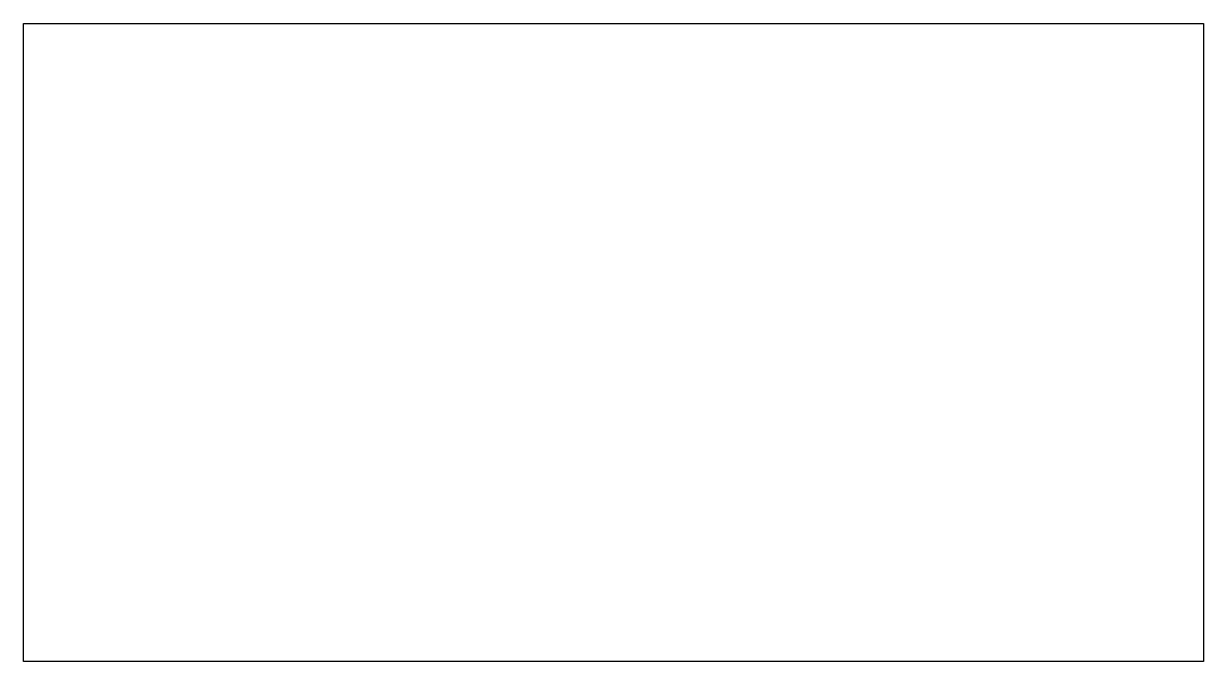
# Model space of a CAD drawing. Header units: metres. Extents: x 355172 to 355326, y 6657143 to 6657226.
import ezdxf

# ---------------------------------------------------------------- set-up
doc = ezdxf.new("R2010")
doc.units = ezdxf.units.M
doc.layers.add('markings_instances', color=250, linetype='Continuous')

msp = doc.modelspace()

# ---------------------------------------------------------------- linework, layer by layer
at = {"layer": 'markings_instances'}
msp.add_lwpolyline([(355171.91, 6657226.17), (355325.91, 6657226.17), (355325.91, 6657142.96), (355171.91, 6657142.96)], close=True, dxfattribs=at)

doc.saveas('drawing.dxf')
